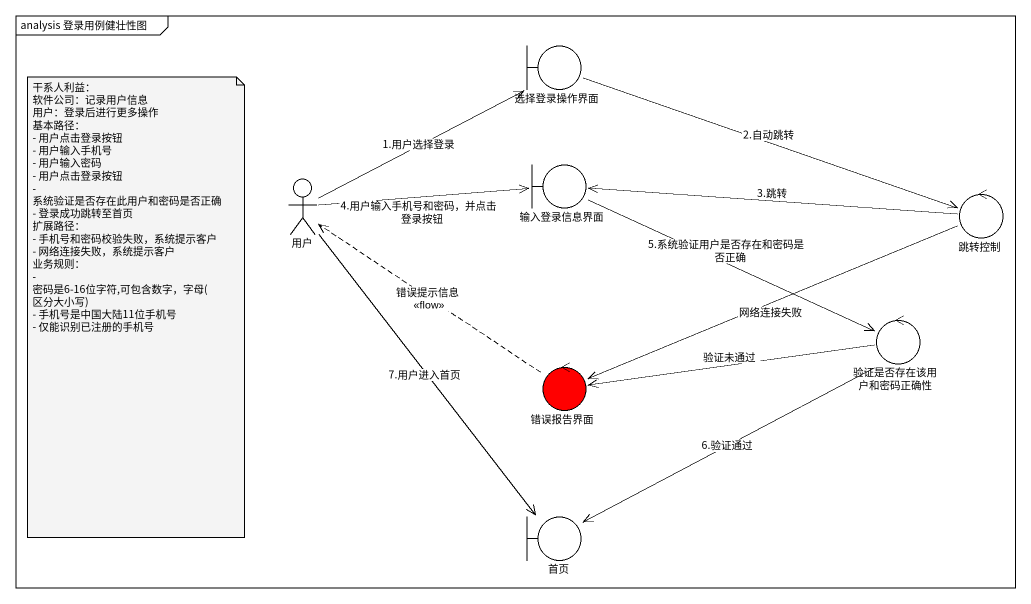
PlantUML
@startuml
mainframe analysis 登录用例健壮性图
boundary 选择登录操作界面
actor 用户
boundary 输入登录信息界面
control 跳转控制
control 验证是否存在该用户和密码正确性
control 错误报告界面 #FF0000
boundary 首页
选择登录操作界面 -right-> 跳转控制 : 2.自动跳转
用户 -up-> 选择登录操作界面 : 1.用户选择登录
用户 -right-> 输入登录信息界面 : 4.用户输入手机号和密码，并点击登录按钮
用户 --> 首页 : 7.用户进入首页
输入登录信息界面 -right-> 验证是否存在该用户和密码正确性 : 5.系统验证用户是否存在和密码是否正确
跳转控制 -left-> 输入登录信息界面 : 3.跳转
跳转控制 -left-> 错误报告界面 : 网络连接失败
验证是否存在该用户和密码正确性 -left-> 错误报告界面 : 验证未通过
验证是否存在该用户和密码正确性 -left-> 首页 : 6.验证通过
错误报告界面 .up.> 用户 : 错误提示信息\n<<flow>>
note as N1
  干系人利益：
  软件公司：记录用户信息
  用户：登录后进行更多操作
  基本路径：
  - 用户点击登录按钮
  - 用户输入手机号
  - 用户输入密码
  - 用户点击登录按钮
  - 系统验证是否存在此用户和密码是否正确
  - 登录成功跳转至首页
  扩展路径：
  - 手机号和密码校验失败，系统提示客户
  - 网络连接失败，系统提示客户
  业务规则：
  - 密码是6-16位字符,可包含数字，字母(区分大小写)
  - 手机号是中国大陆11位手机号
  - 仅能识别已注册的手机号
end note
@enduml
